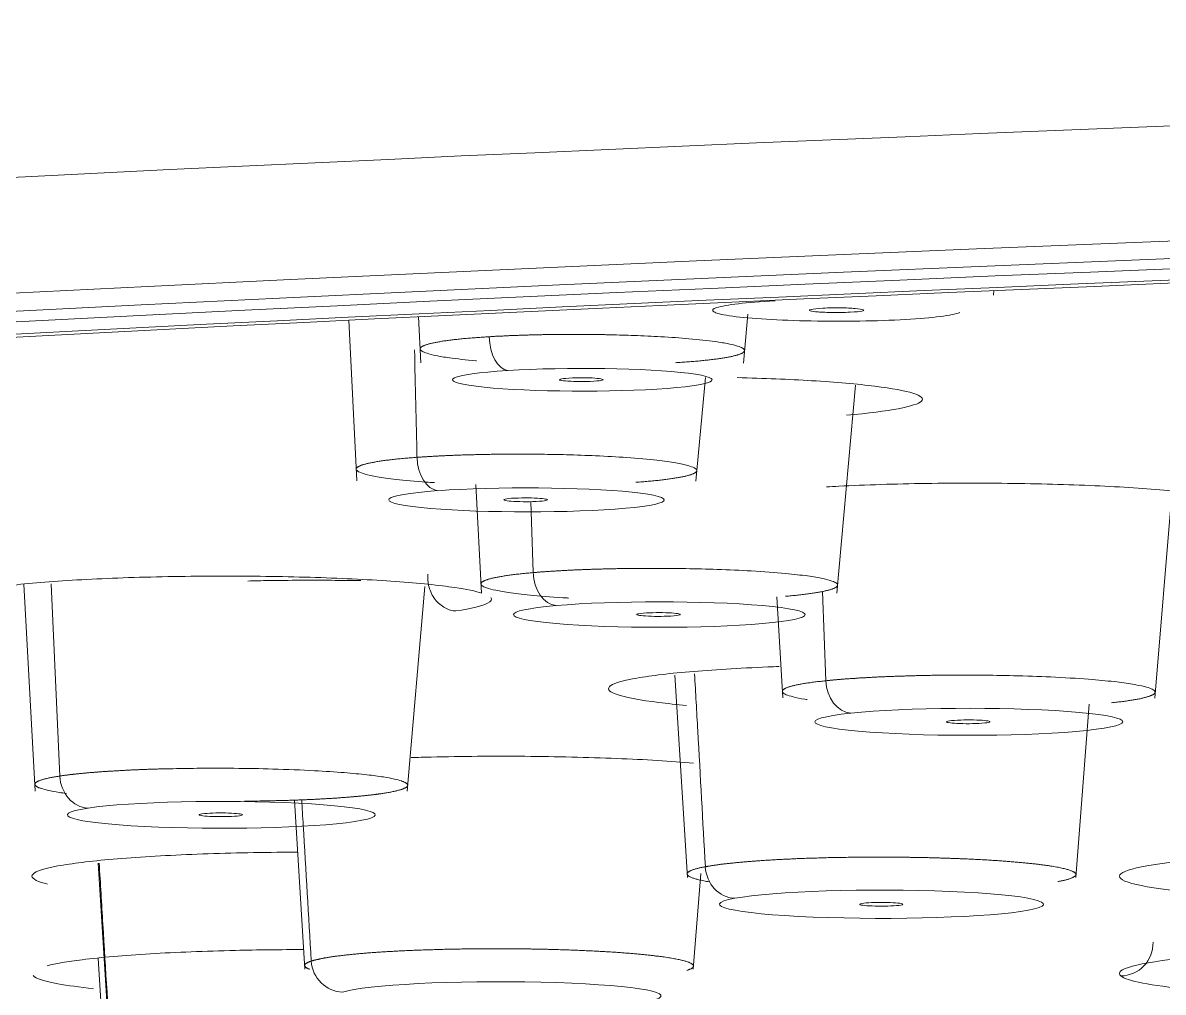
# Model space of a CAD drawing. Extents: x 19821 to 22981, y -91 to 2224.
# Drawn here: x 20628.71 to 20639.25, y 1304.83 to 1313.79 of the extents above; entities that cross this region are included whole.
import ezdxf

# ---------------------------------------------------------------- set-up
doc = ezdxf.new("R2010")
doc.units = 0
doc.header["$LTSCALE"] = 10
doc.header["$MEASUREMENT"] = 0
doc.layers.add('1', color=7, linetype='CONTINUOUS')

msp = doc.modelspace()

# ---------------------------------------------------------------- linework, layer by layer
at = {"layer": '1', "color": 7, "linetype": 'Continuous', "lineweight": 18}
for p, q in [((20637.679, 1311.272), (20637.683, 1311.313)), ((20632.37, 1311.071), (20632.389, 1310.645)), ((20635.369, 1310.644), (20635.412, 1311.094)), ((20631.727, 1311.04), (20631.799, 1309.555)), ((20634.93, 1309.554), (20635.019, 1310.511)), ((20636.233, 1308.517), (20636.405, 1310.439)), ((20632.898, 1309.523), (20632.95, 1308.517)), ((20639.168, 1307.549), (20639.326, 1309.44)), ((20628.724, 1308.602), (20628.83, 1306.69)), ((20632.265, 1306.69), (20632.426, 1308.578)), ((20635.679, 1308.484), (20635.733, 1307.55)), ((20634.735, 1307.759), (20634.852, 1305.89)), ((20638.439, 1305.89), (20638.564, 1307.491)), ((20631.223, 1306.607), (20631.32, 1305.044)), ((20629.411, 1306.023), (20629.526, 1304.158)), ((20634.906, 1305.044), (20634.976, 1305.928)), ((20629.41, 1305.147), (20629.526, 1303.257))]:
    msp.add_line(p, q, dxfattribs=at)
at = {"layer": '1', "color": 7, "linetype": 'Continuous', "lineweight": 13}
for p, q in [((20633.407, 1309.365), (20633.428, 1308.708)), ((20628.976, 1308.604), (20629.057, 1306.828)), ((20636.099, 1308.533), (20636.132, 1307.709))]:
    msp.add_line(p, q, dxfattribs=at)
for centre, major_axis, ratio, start_param, end_param in [((20690.341, 1302.937), (-124.486, 0), 0.087156, 4.712389, 6.292218), ((20641.361, 1305.903), (2.519, 0), 0.087156, 1.471182, 3.036873), ((20641.361, 1305.903), (2.519, 0), 0.087156, 3.036873, 3.85457), ((20638.855, 1305.281), (-0.191, -0.231), 0.990737, 0.696889, 2.297676), ((20641.361, 1305.005), (2.519, 0), 0.087156, 2.41757, 3.246312), ((20641.361, 1305.005), (2.519, 0), 0.087156, 3.246312, 3.870851)]:
    msp.add_ellipse(centre, major_axis=major_axis, ratio=ratio, start_param=start_param, end_param=end_param, dxfattribs=at)
at = {"layer": '1', "color": 7, "linetype": 'Continuous', "lineweight": 18}
for centre, major_axis, ratio, start_param, end_param in [((20690.341, 1301.967), (-123.486, 0), 0.087156, 4.712389, 6.221456), ((20690.341, 1301.967), (121.8, 0), 0.087156, 1.570796, 4.70718), ((20690.341, 1301.967), (-120.85, 0), 0.087156, 4.712389, 7.853982), ((20690.341, 1302.016), (119.248, 0), 0.087156, 1.570796, 3.197179), ((20690.341, 1301.967), (119.464, 0), 0.087156, 1.570796, 3.186508), ((20633.194, 1310.873), (0.018, -0.299), 0.571992, 4.632589, 6.176192), ((20633.883, 1310.489), (-1.2, 0), 0.087156, 5.324727, 8.463193), ((20633.88, 1310.489), (-1.2, 0), 0.087155, 2.183261, 5.321476), ((20632.548, 1309.763), (0.022, -0.299), 0.640706, 4.6339, 6.169056), ((20633.365, 1309.379), (-1.274, 0), 0.087156, 2.27036, 5.408984), ((20633.368, 1309.38), (-1.274, 0), 0.087156, 5.412041, 8.550489), ((20633.64, 1308.702), (0.026, -0.299), 0.704594, 4.633161, 6.159822), ((20634.593, 1308.32), (-1.348, 0), 0.087156, 2.35648, 5.497078), ((20634.593, 1308.32), (-1.348, 0), 0.087156, 5.497797, 8.638945), ((20636.361, 1307.708), (0.031, -0.298), 0.763202, 4.629645, 6.147771), ((20637.451, 1307.329), (-1.422, 0), 0.087156, 5.585044, 8.726465), ((20637.451, 1307.33), (-1.422, 0), 0.087155, 2.443576, 5.584756), ((20629.316, 1306.831), (0.045, -0.297), 0.862786, 4.591683, 6.109809), ((20630.548, 1306.47), (-1.422, 0), 0.087156, 5.759575, 8.900996), ((20630.548, 1306.47), (-1.422, 0), 0.087155, 2.61811, 5.759291), ((20635.289, 1305.998), (0.055, -0.295), 0.902871, 4.569437, 6.078976), ((20636.645, 1305.644), (-1.496, 0), 0.087155, 2.705288, 5.84675), ((20636.645, 1305.644), (-1.496, 0), 0.087158, 5.846821, 8.988401), ((20631.668, 1305.131), (0.093, -0.285), 0.962257, 4.447576, 5.957115), ((20633.113, 1304.798), (-1.496, 0), 0.087155, 2.879821, 6.021283)]:
    msp.add_ellipse(centre, major_axis=major_axis, ratio=ratio, start_param=start_param, end_param=end_param, dxfattribs=at)
for points in [[(20635.662, 1311.218), (20635.525, 1311.211), (20635.303, 1311.193), (20635.095, 1311.157), (20635.066, 1311.117), (20635.215, 1311.079), (20635.52, 1311.049), (20635.933, 1311.031), (20636.397, 1311.028), (20636.679, 1311.036), (20636.816, 1311.043)], [(20636.104, 1311.151), (20636.051, 1311.148), (20635.979, 1311.14), (20635.972, 1311.126), (20636.048, 1311.115), (20636.191, 1311.109), (20636.297, 1311.111), (20636.356, 1311.113)], [(20636.356, 1311.113), (20636.408, 1311.116), (20636.481, 1311.123), (20636.488, 1311.137), (20636.412, 1311.149), (20636.269, 1311.155), (20636.163, 1311.153), (20636.104, 1311.151)], [(20633.758, 1310.504), (20633.718, 1310.502), (20633.666, 1310.495), (20633.672, 1310.484), (20633.741, 1310.476), (20633.86, 1310.471), (20633.943, 1310.474), (20633.988, 1310.476)], [(20633.988, 1310.476), (20634.027, 1310.479), (20634.08, 1310.485), (20634.074, 1310.496), (20634.005, 1310.505), (20633.885, 1310.509), (20633.802, 1310.507), (20633.758, 1310.504)], [(20633.229, 1309.394), (20633.193, 1309.39), (20633.147, 1309.384), (20633.164, 1309.373), (20633.242, 1309.365), (20633.365, 1309.361), (20633.445, 1309.364), (20633.487, 1309.367)], [(20633.487, 1309.367), (20633.523, 1309.37), (20633.569, 1309.376), (20633.553, 1309.388), (20633.475, 1309.396), (20633.352, 1309.399), (20633.272, 1309.396), (20633.229, 1309.394)], [(20634.444, 1308.333), (20634.412, 1308.33), (20634.372, 1308.323), (20634.4, 1308.312), (20634.485, 1308.305), (20634.611, 1308.302), (20634.688, 1308.306), (20634.728, 1308.308)], [(20634.728, 1308.308), (20634.76, 1308.312), (20634.8, 1308.319), (20634.772, 1308.33), (20634.686, 1308.337), (20634.561, 1308.339), (20634.484, 1308.336), (20634.444, 1308.333)], [(20637.292, 1307.341), (20637.263, 1307.337), (20637.231, 1307.33), (20637.27, 1307.319), (20637.362, 1307.313), (20637.489, 1307.311), (20637.563, 1307.315), (20637.599, 1307.319)], [(20637.599, 1307.319), (20637.628, 1307.322), (20637.661, 1307.329), (20637.622, 1307.34), (20637.53, 1307.347), (20637.403, 1307.348), (20637.329, 1307.344), (20637.292, 1307.341)], [(20630.369, 1306.479), (20630.348, 1306.475), (20630.33, 1306.468), (20630.389, 1306.458), (20630.493, 1306.453), (20630.621, 1306.453), (20630.686, 1306.458), (20630.716, 1306.462)], [(20630.716, 1306.462), (20630.737, 1306.466), (20630.755, 1306.473), (20630.695, 1306.483), (20630.591, 1306.488), (20630.463, 1306.488), (20630.399, 1306.483), (20630.369, 1306.479)], [(20636.461, 1305.651), (20636.444, 1305.647), (20636.434, 1305.639), (20636.503, 1305.63), (20636.612, 1305.626), (20636.739, 1305.627), (20636.798, 1305.633), (20636.824, 1305.636)], [(20636.824, 1305.636), (20636.841, 1305.641), (20636.851, 1305.648), (20636.782, 1305.658), (20636.673, 1305.662), (20636.546, 1305.661), (20636.487, 1305.655), (20636.461, 1305.651)]]:
    msp.add_open_spline(points, degree=3, dxfattribs=at)
for points, knots in [([(20636.816, 1311.043), (20636.953, 1311.05), (20637.175, 1311.068), (20637.323, 1311.094), (20637.364, 1311.108), (20637.368, 1311.11)], [0, 0, 0, 0, 0.466011, 0.932022, 1, 1, 1, 1]), ([(20632.906, 1310.665), (20632.903, 1310.665), (20632.808, 1310.673), (20632.668, 1310.688), (20632.527, 1310.712), (20632.445, 1310.733), (20632.399, 1310.752), (20632.381, 1310.769), (20632.385, 1310.785), (20632.399, 1310.796), (20632.413, 1310.802), (20632.421, 1310.806), (20632.431, 1310.809), (20632.441, 1310.813), (20632.452, 1310.816), (20632.464, 1310.82), (20632.477, 1310.823), (20632.491, 1310.827), (20632.506, 1310.83), (20632.522, 1310.833), (20632.538, 1310.836), (20632.556, 1310.839), (20632.574, 1310.843), (20632.593, 1310.846), (20632.613, 1310.849), (20632.633, 1310.851), (20632.655, 1310.854), (20632.677, 1310.857), (20632.699, 1310.86), (20632.723, 1310.862), (20632.747, 1310.865), (20632.772, 1310.868), (20632.797, 1310.87), (20632.824, 1310.872), (20632.85, 1310.875), (20632.878, 1310.877), (20632.905, 1310.879), (20632.934, 1310.881), (20632.963, 1310.883), (20632.992, 1310.885), (20633.012, 1310.886), (20633.022, 1310.887)], [0, 0, 0, 0, 0.003995, 0.137222, 0.22793, 0.311093, 0.386718, 0.454808, 0.515367, 0.5684, 0.582775, 0.59712, 0.611435, 0.625719, 0.639973, 0.654196, 0.668389, 0.682552, 0.696684, 0.710786, 0.724858, 0.7389, 0.752912, 0.766893, 0.780845, 0.794766, 0.808657, 0.822519, 0.83635, 0.850152, 0.863923, 0.877665, 0.891377, 0.905059, 0.918711, 0.932333, 0.945926, 0.959489, 0.973022, 0.986526, 1, 1, 1, 1]), ([(20633.022, 1310.887), (20633.027, 1310.887), (20633.038, 1310.888), (20633.054, 1310.889), (20633.071, 1310.89), (20633.088, 1310.891), (20633.104, 1310.892), (20633.121, 1310.893), (20633.138, 1310.893), (20633.156, 1310.894), (20633.173, 1310.895), (20633.191, 1310.896), (20633.208, 1310.897), (20633.226, 1310.897), (20633.244, 1310.898), (20633.262, 1310.899), (20633.28, 1310.899), (20633.299, 1310.9), (20633.317, 1310.901), (20633.336, 1310.901), (20633.355, 1310.902), (20633.374, 1310.902), (20633.392, 1310.903), (20633.412, 1310.904), (20633.431, 1310.904), (20633.45, 1310.904), (20633.469, 1310.905), (20633.489, 1310.905), (20633.508, 1310.906), (20633.528, 1310.906), (20633.548, 1310.906), (20633.568, 1310.907), (20633.588, 1310.907), (20633.607, 1310.907), (20633.628, 1310.907), (20633.648, 1310.908), (20633.668, 1310.908), (20633.688, 1310.908), (20633.708, 1310.908), (20633.729, 1310.908), (20633.749, 1310.908), (20633.77, 1310.908), (20633.79, 1310.908), (20633.811, 1310.908), (20633.831, 1310.908), (20633.852, 1310.908), (20633.873, 1310.908), (20633.893, 1310.908), (20633.914, 1310.908), (20633.935, 1310.908), (20633.955, 1310.908), (20633.976, 1310.907), (20633.997, 1310.907), (20634.017, 1310.907), (20634.038, 1310.907), (20634.059, 1310.906), (20634.08, 1310.906), (20634.1, 1310.906), (20634.121, 1310.905), (20634.209, 1310.903), (20634.376, 1310.899), (20634.625, 1310.887), (20634.886, 1310.868), (20635.095, 1310.845), (20635.236, 1310.822), (20635.318, 1310.801), (20635.364, 1310.782), (20635.382, 1310.764), (20635.378, 1310.749), (20635.364, 1310.738), (20635.35, 1310.731), (20635.342, 1310.728), (20635.332, 1310.724), (20635.322, 1310.721), (20635.311, 1310.717), (20635.299, 1310.714), (20635.286, 1310.711), (20635.272, 1310.707), (20635.257, 1310.704), (20635.241, 1310.701), (20635.225, 1310.698), (20635.208, 1310.694), (20635.189, 1310.691), (20635.17, 1310.688), (20635.15, 1310.685), (20635.13, 1310.682), (20635.109, 1310.68), (20635.086, 1310.677), (20635.064, 1310.674), (20635.04, 1310.671), (20635.016, 1310.669), (20634.991, 1310.666), (20634.966, 1310.664), (20634.94, 1310.661), (20634.913, 1310.659), (20634.886, 1310.657), (20634.858, 1310.655), (20634.829, 1310.653), (20634.8, 1310.651), (20634.771, 1310.649), (20634.751, 1310.648), (20634.741, 1310.647)], [0, 0, 0, 0, 0.004177, 0.00836, 0.012546, 0.016738, 0.020934, 0.025136, 0.029341, 0.033552, 0.037767, 0.041987, 0.046212, 0.050442, 0.054676, 0.058915, 0.063159, 0.067408, 0.071661, 0.07592, 0.080183, 0.08445, 0.088723, 0.093, 0.097282, 0.101569, 0.105861, 0.110158, 0.114459, 0.118765, 0.123076, 0.127392, 0.131712, 0.136038, 0.140368, 0.144703, 0.149042, 0.153387, 0.157737, 0.162091, 0.16645, 0.170814, 0.175183, 0.179556, 0.183935, 0.188318, 0.192706, 0.197099, 0.201497, 0.2059, 0.210307, 0.214719, 0.219137, 0.223559, 0.227986, 0.232418, 0.236854, 0.241296, 0.245743, 0.250194, 0.297933, 0.355462, 0.422782, 0.499893, 0.552526, 0.600777, 0.644639, 0.684106, 0.71917, 0.749828, 0.758151, 0.766457, 0.774746, 0.783019, 0.791275, 0.799514, 0.807736, 0.815942, 0.82413, 0.832302, 0.840457, 0.848595, 0.856716, 0.86482, 0.872907, 0.880977, 0.889031, 0.897067, 0.905087, 0.91309, 0.921075, 0.929044, 0.936996, 0.944931, 0.952849, 0.96075, 0.968634, 0.976501, 0.984351, 0.992184, 1, 1, 1, 1]), ([(20635.312, 1310.509), (20635.559, 1310.503), (20636.037, 1310.483), (20636.625, 1310.432), (20636.981, 1310.366), (20637.066, 1310.293), (20636.841, 1310.219), (20636.527, 1310.18), (20636.322, 1310.162)], [0, 0, 0, 0, 0.157531, 0.326025, 0.494519, 0.663012, 0.831506, 1, 1, 1, 1]), ([(20632.355, 1309.773), (20632.36, 1309.773), (20632.371, 1309.774), (20632.387, 1309.775), (20632.403, 1309.776), (20632.42, 1309.777), (20632.436, 1309.778), (20632.453, 1309.779), (20632.47, 1309.78), (20632.487, 1309.781), (20632.505, 1309.782), (20632.522, 1309.783), (20632.54, 1309.784), (20632.558, 1309.785), (20632.576, 1309.786), (20632.594, 1309.787), (20632.612, 1309.788), (20632.631, 1309.789), (20632.649, 1309.79), (20632.668, 1309.79), (20632.687, 1309.791), (20632.706, 1309.792), (20632.725, 1309.793), (20632.745, 1309.793), (20632.764, 1309.794), (20632.784, 1309.795), (20632.803, 1309.795), (20632.823, 1309.796), (20632.843, 1309.796), (20632.863, 1309.797), (20632.884, 1309.797), (20632.904, 1309.798), (20632.924, 1309.798), (20632.945, 1309.799), (20632.965, 1309.799), (20632.986, 1309.8), (20633.007, 1309.8), (20633.028, 1309.8), (20633.049, 1309.801), (20633.07, 1309.801), (20633.091, 1309.801), (20633.112, 1309.802), (20633.134, 1309.802), (20633.155, 1309.802), (20633.177, 1309.802), (20633.198, 1309.802), (20633.22, 1309.802), (20633.241, 1309.802), (20633.263, 1309.802), (20633.285, 1309.802), (20633.306, 1309.802), (20633.328, 1309.802), (20633.35, 1309.802), (20633.372, 1309.802), (20633.394, 1309.802), (20633.416, 1309.802), (20633.437, 1309.802), (20633.459, 1309.802), (20633.481, 1309.801), (20633.574, 1309.8), (20633.753, 1309.797), (20634.023, 1309.787), (20634.313, 1309.771), (20634.565, 1309.748), (20634.748, 1309.722), (20634.86, 1309.698), (20634.921, 1309.676), (20634.942, 1309.656), (20634.938, 1309.642), (20634.929, 1309.634), (20634.924, 1309.63), (20634.918, 1309.627), (20634.91, 1309.623), (20634.902, 1309.619), (20634.893, 1309.616), (20634.883, 1309.612), (20634.871, 1309.609), (20634.859, 1309.605), (20634.846, 1309.602), (20634.832, 1309.598), (20634.817, 1309.595), (20634.801, 1309.592), (20634.784, 1309.588), (20634.766, 1309.585), (20634.747, 1309.582), (20634.728, 1309.579), (20634.708, 1309.576), (20634.687, 1309.573), (20634.665, 1309.57), (20634.642, 1309.567), (20634.619, 1309.564), (20634.594, 1309.561), (20634.57, 1309.559), (20634.544, 1309.556), (20634.518, 1309.553), (20634.491, 1309.551), (20634.463, 1309.549), (20634.435, 1309.546), (20634.407, 1309.544), (20634.387, 1309.543), (20634.377, 1309.542)], [0, 0, 0, 0, 0.004177, 0.008358, 0.012545, 0.016736, 0.020932, 0.025132, 0.029338, 0.033548, 0.037763, 0.041983, 0.046207, 0.050437, 0.054671, 0.05891, 0.063153, 0.067402, 0.071655, 0.075913, 0.080176, 0.084444, 0.088717, 0.092994, 0.097276, 0.101563, 0.105855, 0.110152, 0.114454, 0.11876, 0.123071, 0.127387, 0.131708, 0.136033, 0.140364, 0.144699, 0.149039, 0.153384, 0.157734, 0.162089, 0.166448, 0.170813, 0.175182, 0.179556, 0.183935, 0.188319, 0.192708, 0.197101, 0.201499, 0.205903, 0.210311, 0.214724, 0.219142, 0.223564, 0.227992, 0.232425, 0.236862, 0.241304, 0.245751, 0.250203, 0.297933, 0.355466, 0.4228, 0.499933, 0.562539, 0.618842, 0.668829, 0.71249, 0.749814, 0.758139, 0.766446, 0.774737, 0.783011, 0.791268, 0.799508, 0.807731, 0.815938, 0.824127, 0.8323, 0.840455, 0.848594, 0.856715, 0.86482, 0.872908, 0.880979, 0.889033, 0.897069, 0.905089, 0.913092, 0.921078, 0.929047, 0.936999, 0.944933, 0.952851, 0.960752, 0.968636, 0.976502, 0.984352, 0.992184, 1, 1, 1, 1]), ([(20632.516, 1309.539), (20632.49, 1309.54), (20632.36, 1309.549), (20632.167, 1309.567), (20631.984, 1309.592), (20631.872, 1309.616), (20631.812, 1309.639), (20631.79, 1309.659), (20631.794, 1309.672), (20631.803, 1309.68), (20631.808, 1309.684), (20631.815, 1309.688), (20631.822, 1309.691), (20631.83, 1309.695), (20631.839, 1309.699), (20631.85, 1309.702), (20631.861, 1309.706), (20631.873, 1309.709), (20631.886, 1309.713), (20631.901, 1309.716), (20631.916, 1309.72), (20631.932, 1309.723), (20631.949, 1309.726), (20631.966, 1309.729), (20631.985, 1309.733), (20632.004, 1309.736), (20632.025, 1309.739), (20632.046, 1309.742), (20632.068, 1309.745), (20632.09, 1309.748), (20632.114, 1309.75), (20632.138, 1309.753), (20632.163, 1309.756), (20632.188, 1309.759), (20632.214, 1309.761), (20632.241, 1309.764), (20632.269, 1309.766), (20632.297, 1309.768), (20632.326, 1309.771), (20632.345, 1309.772), (20632.355, 1309.773)], [0, 0, 0, 0, 0.031257, 0.160846, 0.265818, 0.360233, 0.444094, 0.517404, 0.580163, 0.594145, 0.608098, 0.622021, 0.635915, 0.649779, 0.663614, 0.67742, 0.691196, 0.704943, 0.718661, 0.732349, 0.746008, 0.759638, 0.773238, 0.78681, 0.800352, 0.813865, 0.827349, 0.840804, 0.85423, 0.867626, 0.880994, 0.894333, 0.907642, 0.920923, 0.934175, 0.947398, 0.960592, 0.973757, 0.986893, 1, 1, 1, 1]), ([(20636.138, 1309.5), (20636.175, 1309.502), (20636.455, 1309.517), (20637.047, 1309.536), (20637.93, 1309.535), (20638.728, 1309.51), (20639.399, 1309.461), (20639.834, 1309.396), (20639.996, 1309.322), (20639.841, 1309.244), (20639.559, 1309.202), (20639.367, 1309.182)], [0, 0, 0, 0, 0.018836, 0.141481, 0.264127, 0.386772, 0.509418, 0.632063, 0.754709, 0.877354, 1, 1, 1, 1]), ([(20633.428, 1308.708), (20633.433, 1308.708), (20633.443, 1308.709), (20633.458, 1308.71), (20633.473, 1308.711), (20633.489, 1308.713), (20633.505, 1308.714), (20633.521, 1308.715), (20633.537, 1308.716), (20633.554, 1308.717), (20633.571, 1308.719), (20633.588, 1308.72), (20633.605, 1308.721), (20633.622, 1308.722), (20633.64, 1308.723), (20633.657, 1308.724), (20633.675, 1308.725), (20633.694, 1308.726), (20633.712, 1308.727), (20633.73, 1308.728), (20633.749, 1308.729), (20633.768, 1308.73), (20633.787, 1308.731), (20633.806, 1308.732), (20633.826, 1308.733), (20633.845, 1308.734), (20633.865, 1308.734), (20633.885, 1308.735), (20633.905, 1308.736), (20633.926, 1308.737), (20633.946, 1308.738), (20633.967, 1308.738), (20633.987, 1308.739), (20634.008, 1308.74), (20634.029, 1308.74), (20634.05, 1308.741), (20634.072, 1308.741), (20634.093, 1308.742), (20634.115, 1308.743), (20634.137, 1308.743), (20634.158, 1308.743), (20634.18, 1308.744), (20634.203, 1308.744), (20634.225, 1308.745), (20634.247, 1308.745), (20634.27, 1308.745), (20634.292, 1308.746), (20634.315, 1308.746), (20634.337, 1308.746), (20634.36, 1308.747), (20634.383, 1308.747), (20634.406, 1308.747), (20634.429, 1308.747), (20634.452, 1308.747), (20634.476, 1308.747), (20634.499, 1308.747), (20634.522, 1308.747), (20634.546, 1308.747), (20634.569, 1308.747), (20634.667, 1308.747), (20634.856, 1308.745), (20635.146, 1308.738), (20635.464, 1308.723), (20635.749, 1308.702), (20635.965, 1308.678), (20636.105, 1308.654), (20636.19, 1308.631), (20636.232, 1308.611), (20636.241, 1308.597), (20636.239, 1308.589), (20636.238, 1308.585), (20636.235, 1308.581), (20636.231, 1308.577), (20636.226, 1308.573), (20636.219, 1308.569), (20636.212, 1308.565), (20636.203, 1308.562), (20636.194, 1308.558), (20636.183, 1308.554), (20636.172, 1308.55), (20636.159, 1308.547), (20636.146, 1308.543), (20636.131, 1308.54), (20636.116, 1308.536), (20636.099, 1308.533), (20636.082, 1308.529), (20636.064, 1308.526), (20636.045, 1308.523), (20636.025, 1308.52), (20636.004, 1308.517), (20635.983, 1308.514), (20635.961, 1308.511), (20635.938, 1308.508), (20635.914, 1308.505), (20635.889, 1308.502), (20635.864, 1308.499), (20635.839, 1308.496), (20635.812, 1308.494), (20635.785, 1308.491), (20635.767, 1308.49), (20635.757, 1308.489)], [0, 0, 0, 0, 0.004085, 0.008179, 0.01228, 0.01639, 0.020507, 0.024632, 0.028765, 0.032907, 0.037056, 0.041213, 0.045379, 0.049552, 0.053733, 0.057922, 0.06212, 0.066325, 0.070538, 0.074759, 0.078989, 0.083226, 0.087471, 0.091725, 0.095986, 0.100255, 0.104533, 0.108818, 0.113111, 0.117413, 0.121722, 0.12604, 0.130365, 0.134698, 0.13904, 0.143389, 0.147747, 0.152113, 0.156486, 0.160868, 0.165258, 0.169655, 0.174061, 0.178475, 0.182897, 0.187327, 0.191765, 0.196211, 0.200665, 0.205127, 0.209597, 0.214075, 0.218561, 0.223056, 0.227558, 0.232069, 0.236587, 0.241114, 0.245648, 0.250191, 0.297762, 0.355246, 0.422636, 0.499927, 0.562657, 0.619022, 0.66901, 0.71261, 0.749816, 0.758314, 0.766783, 0.775225, 0.783637, 0.792021, 0.800377, 0.808705, 0.817003, 0.825274, 0.833516, 0.841729, 0.849914, 0.85807, 0.866198, 0.874297, 0.882368, 0.89041, 0.898424, 0.906409, 0.914365, 0.922293, 0.930193, 0.938063, 0.945905, 0.953719, 0.961504, 0.96926, 0.976988, 0.984687, 0.992358, 1, 1, 1, 1]), ([(20628.444, 1308.568), (20628.595, 1308.591), (20628.964, 1308.629), (20629.724, 1308.667), (20630.594, 1308.68), (20631.431, 1308.667), (20632.189, 1308.629), (20632.7, 1308.577), (20632.898, 1308.536), (20632.955, 1308.518)], [0, 0, 0, 0, 0.148151, 0.296302, 0.444454, 0.592605, 0.740756, 0.888907, 1, 1, 1, 1]), ([(20631.837, 1308.634), (20631.747, 1308.635), (20631.464, 1308.638), (20631.111, 1308.637), (20630.857, 1308.632), (20630.794, 1308.63)], [0, 0, 0, 0, 0.260153, 0.815528, 1, 1, 1, 1]), ([(20633.755, 1308.473), (20633.751, 1308.473), (20633.632, 1308.48), (20633.436, 1308.494), (20633.22, 1308.519), (20633.08, 1308.543), (20632.995, 1308.565), (20632.954, 1308.585), (20632.944, 1308.599), (20632.946, 1308.608), (20632.947, 1308.612), (20632.95, 1308.616), (20632.954, 1308.619), (20632.96, 1308.623), (20632.966, 1308.627), (20632.973, 1308.631), (20632.982, 1308.635), (20632.991, 1308.639), (20633.002, 1308.642), (20633.013, 1308.646), (20633.026, 1308.65), (20633.039, 1308.653), (20633.054, 1308.657), (20633.069, 1308.66), (20633.086, 1308.664), (20633.103, 1308.667), (20633.121, 1308.67), (20633.14, 1308.673), (20633.16, 1308.677), (20633.181, 1308.68), (20633.202, 1308.683), (20633.224, 1308.686), (20633.247, 1308.689), (20633.271, 1308.692), (20633.296, 1308.694), (20633.321, 1308.697), (20633.346, 1308.7), (20633.373, 1308.703), (20633.4, 1308.705), (20633.418, 1308.707), (20633.428, 1308.708)], [0, 0, 0, 0, 0.004493, 0.137878, 0.245953, 0.343071, 0.429232, 0.504436, 0.568682, 0.583331, 0.597932, 0.612483, 0.626984, 0.641437, 0.65584, 0.670195, 0.6845, 0.698756, 0.712963, 0.727121, 0.741229, 0.755289, 0.7693, 0.783262, 0.797175, 0.811038, 0.824853, 0.838619, 0.852336, 0.866004, 0.879624, 0.893194, 0.906716, 0.920188, 0.933612, 0.946987, 0.960314, 0.973591, 0.98682, 1, 1, 1, 1]), ([(20633.036, 1308.478), (20633.051, 1308.46), (20633.027, 1308.416), (20632.863, 1308.376), (20632.714, 1308.354)], [0, 0, 0, 0, 0.413709, 1, 1, 1, 1]), ([(20634.361, 1307.729), (20634.492, 1307.753), (20634.832, 1307.795), (20635.357, 1307.827), (20635.665, 1307.839), (20635.7, 1307.84)], [0, 0, 0, 0, 0.470187, 0.940374, 1, 1, 1, 1]), ([(20634.843, 1307.481), (20634.751, 1307.489), (20634.477, 1307.518), (20634.16, 1307.576), (20634.083, 1307.655), (20634.231, 1307.705), (20634.361, 1307.729)], [0, 0, 0, 0, 0.131096, 0.420731, 0.710365, 1, 1, 1, 1]), ([(20635.959, 1307.534), (20635.952, 1307.535), (20635.901, 1307.544), (20635.826, 1307.559), (20635.763, 1307.579), (20635.739, 1307.593), (20635.732, 1307.602), (20635.73, 1307.606), (20635.729, 1307.61), (20635.729, 1307.614), (20635.731, 1307.618), (20635.733, 1307.622), (20635.737, 1307.626), (20635.742, 1307.63), (20635.748, 1307.634), (20635.755, 1307.638), (20635.764, 1307.642), (20635.773, 1307.646), (20635.784, 1307.65), (20635.795, 1307.653), (20635.808, 1307.657), (20635.821, 1307.661), (20635.836, 1307.664), (20635.851, 1307.668), (20635.868, 1307.671), (20635.885, 1307.675), (20635.904, 1307.678), (20635.923, 1307.682), (20635.943, 1307.685), (20635.964, 1307.688), (20635.986, 1307.691), (20636.008, 1307.694), (20636.031, 1307.698), (20636.055, 1307.701), (20636.08, 1307.703), (20636.106, 1307.706), (20636.123, 1307.708), (20636.132, 1307.709)], [0, 0, 0, 0, 0.020479, 0.149018, 0.261062, 0.356608, 0.378499, 0.400313, 0.422052, 0.443715, 0.465302, 0.486813, 0.508248, 0.529608, 0.550892, 0.5721, 0.593232, 0.614289, 0.63527, 0.656175, 0.677004, 0.697758, 0.718436, 0.739039, 0.759566, 0.780018, 0.800394, 0.820694, 0.840919, 0.861068, 0.881142, 0.90114, 0.921063, 0.94091, 0.960682, 0.980379, 1, 1, 1, 1]), ([(20636.132, 1307.709), (20636.136, 1307.709), (20636.144, 1307.71), (20636.157, 1307.712), (20636.17, 1307.713), (20636.183, 1307.714), (20636.196, 1307.715), (20636.21, 1307.717), (20636.223, 1307.718), (20636.237, 1307.719), (20636.251, 1307.72), (20636.265, 1307.721), (20636.28, 1307.723), (20636.294, 1307.724), (20636.309, 1307.725), (20636.324, 1307.726), (20636.339, 1307.727), (20636.354, 1307.728), (20636.37, 1307.729), (20636.385, 1307.73), (20636.401, 1307.731), (20636.417, 1307.732), (20636.433, 1307.734), (20636.449, 1307.735), (20636.466, 1307.736), (20636.482, 1307.737), (20636.499, 1307.737), (20636.516, 1307.738), (20636.533, 1307.739), (20636.55, 1307.74), (20636.568, 1307.741), (20636.585, 1307.742), (20636.603, 1307.743), (20636.621, 1307.744), (20636.639, 1307.745), (20636.657, 1307.745), (20636.675, 1307.746), (20636.694, 1307.747), (20636.712, 1307.748), (20636.731, 1307.748), (20636.75, 1307.749), (20636.769, 1307.75), (20636.788, 1307.751), (20636.807, 1307.751), (20636.827, 1307.752), (20636.846, 1307.752), (20636.866, 1307.753), (20636.885, 1307.754), (20636.905, 1307.754), (20636.925, 1307.755), (20636.945, 1307.755), (20636.965, 1307.756), (20636.986, 1307.756), (20637.006, 1307.757), (20637.026, 1307.757), (20637.047, 1307.757), (20637.068, 1307.758), (20637.089, 1307.758), (20637.109, 1307.759), (20637.13, 1307.759), (20637.151, 1307.759), (20637.172, 1307.759), (20637.194, 1307.76), (20637.215, 1307.76), (20637.236, 1307.76), (20637.258, 1307.76), (20637.279, 1307.76), (20637.378, 1307.761), (20637.575, 1307.761), (20637.884, 1307.756), (20638.229, 1307.744), (20638.546, 1307.725), (20638.794, 1307.702), (20638.964, 1307.678), (20639.075, 1307.656), (20639.138, 1307.636), (20639.162, 1307.621), (20639.169, 1307.613), (20639.171, 1307.609), (20639.172, 1307.605), (20639.172, 1307.601), (20639.171, 1307.597), (20639.168, 1307.593), (20639.164, 1307.589), (20639.159, 1307.585), (20639.153, 1307.581), (20639.146, 1307.577), (20639.138, 1307.573), (20639.128, 1307.569), (20639.118, 1307.565), (20639.106, 1307.562), (20639.094, 1307.558), (20639.08, 1307.554), (20639.066, 1307.551), (20639.05, 1307.547), (20639.034, 1307.543), (20639.016, 1307.54), (20638.998, 1307.537), (20638.979, 1307.533), (20638.959, 1307.53), (20638.938, 1307.527), (20638.916, 1307.523), (20638.894, 1307.52), (20638.87, 1307.517), (20638.846, 1307.514), (20638.821, 1307.511), (20638.796, 1307.509), (20638.778, 1307.507), (20638.769, 1307.506)], [0, 0, 0, 0, 0.003581, 0.007169, 0.010763, 0.014363, 0.01797, 0.021584, 0.025204, 0.02883, 0.032463, 0.036102, 0.039747, 0.043399, 0.047058, 0.050723, 0.054394, 0.058072, 0.061756, 0.065446, 0.069144, 0.072847, 0.076557, 0.080273, 0.083996, 0.087726, 0.091461, 0.095203, 0.098952, 0.102707, 0.106469, 0.110237, 0.114011, 0.117792, 0.121579, 0.125373, 0.129173, 0.13298, 0.136793, 0.140613, 0.144439, 0.148271, 0.15211, 0.155955, 0.159807, 0.163666, 0.16753, 0.171402, 0.175279, 0.179163, 0.183054, 0.186951, 0.190855, 0.194765, 0.198681, 0.202604, 0.206533, 0.210469, 0.214411, 0.21836, 0.222316, 0.226277, 0.230245, 0.23422, 0.238201, 0.242189, 0.246183, 0.250183, 0.29761, 0.355048, 0.422489, 0.499923, 0.562507, 0.618797, 0.668784, 0.712461, 0.74982, 0.7583, 0.766752, 0.775177, 0.783575, 0.791945, 0.800289, 0.808605, 0.816893, 0.825155, 0.833389, 0.841596, 0.849776, 0.857928, 0.866053, 0.874151, 0.882222, 0.890265, 0.898281, 0.906269, 0.91423, 0.922164, 0.930071, 0.93795, 0.945802, 0.953627, 0.961424, 0.969194, 0.976936, 0.984652, 0.99234, 1, 1, 1, 1]), ([(20632.301, 1306.999), (20632.362, 1307.001), (20632.705, 1307.01), (20633.351, 1307.015), (20634.218, 1306.995), (20634.702, 1306.966), (20634.909, 1306.948)], [0, 0, 0, 0, 0.067987, 0.380234, 0.692481, 1, 1, 1, 1]), ([(20629.057, 1306.828), (20629.06, 1306.829), (20629.066, 1306.83), (20629.076, 1306.831), (20629.087, 1306.833), (20629.097, 1306.834), (20629.108, 1306.836), (20629.118, 1306.837), (20629.129, 1306.838), (20629.141, 1306.84), (20629.152, 1306.841), (20629.164, 1306.843), (20629.175, 1306.844), (20629.187, 1306.845), (20629.2, 1306.847), (20629.212, 1306.848), (20629.225, 1306.849), (20629.237, 1306.851), (20629.25, 1306.852), (20629.264, 1306.853), (20629.277, 1306.855), (20629.291, 1306.856), (20629.304, 1306.857), (20629.318, 1306.858), (20629.333, 1306.86), (20629.347, 1306.861), (20629.362, 1306.862), (20629.376, 1306.863), (20629.391, 1306.864), (20629.406, 1306.865), (20629.422, 1306.867), (20629.437, 1306.868), (20629.453, 1306.869), (20629.469, 1306.87), (20629.485, 1306.871), (20629.501, 1306.872), (20629.517, 1306.873), (20629.534, 1306.874), (20629.55, 1306.875), (20629.567, 1306.876), (20629.584, 1306.877), (20629.602, 1306.878), (20629.619, 1306.879), (20629.637, 1306.88), (20629.654, 1306.881), (20629.672, 1306.882), (20629.69, 1306.883), (20629.709, 1306.884), (20629.727, 1306.885), (20629.745, 1306.885), (20629.764, 1306.886), (20629.783, 1306.887), (20629.802, 1306.888), (20629.821, 1306.888), (20629.84, 1306.889), (20629.86, 1306.89), (20629.879, 1306.891), (20629.899, 1306.891), (20629.919, 1306.892), (20629.938, 1306.893), (20629.958, 1306.893), (20629.979, 1306.894), (20629.999, 1306.894), (20630.019, 1306.895), (20630.04, 1306.895), (20630.06, 1306.896), (20630.081, 1306.896), (20630.177, 1306.898), (20630.371, 1306.901), (20630.683, 1306.901), (20631.045, 1306.894), (20631.392, 1306.88), (20631.681, 1306.861), (20631.892, 1306.841), (20632.044, 1306.821), (20632.147, 1306.802), (20632.198, 1306.788), (20632.222, 1306.779), (20632.232, 1306.775), (20632.241, 1306.771), (20632.248, 1306.767), (20632.255, 1306.763), (20632.26, 1306.759), (20632.264, 1306.755), (20632.267, 1306.751), (20632.269, 1306.748), (20632.269, 1306.744), (20632.269, 1306.74), (20632.267, 1306.736), (20632.264, 1306.732), (20632.26, 1306.728), (20632.255, 1306.724), (20632.249, 1306.72), (20632.242, 1306.717), (20632.234, 1306.713), (20632.224, 1306.709), (20632.214, 1306.705), (20632.203, 1306.702), (20632.19, 1306.698), (20632.177, 1306.695), (20632.163, 1306.691), (20632.148, 1306.688), (20632.132, 1306.684), (20632.115, 1306.681), (20632.097, 1306.678), (20632.078, 1306.674), (20632.059, 1306.671), (20632.045, 1306.669), (20632.039, 1306.668)], [0, 0, 0, 0, 0.003581, 0.007169, 0.010763, 0.014363, 0.01797, 0.021584, 0.025204, 0.02883, 0.032463, 0.036102, 0.039747, 0.043399, 0.047058, 0.050723, 0.054394, 0.058072, 0.061756, 0.065446, 0.069144, 0.072847, 0.076557, 0.080273, 0.083996, 0.087726, 0.091461, 0.095203, 0.098952, 0.102707, 0.106469, 0.110237, 0.114011, 0.117792, 0.121579, 0.125373, 0.129173, 0.13298, 0.136793, 0.140613, 0.144439, 0.148271, 0.15211, 0.155955, 0.159807, 0.163666, 0.16753, 0.171402, 0.175279, 0.179163, 0.183054, 0.186951, 0.190855, 0.194765, 0.198681, 0.202604, 0.206533, 0.210469, 0.214411, 0.21836, 0.222316, 0.226277, 0.230245, 0.23422, 0.238201, 0.242189, 0.246183, 0.250183, 0.29761, 0.355048, 0.422489, 0.499923, 0.562507, 0.618797, 0.668784, 0.712461, 0.74982, 0.7583, 0.766752, 0.775177, 0.783575, 0.791945, 0.800289, 0.808605, 0.816893, 0.825155, 0.833389, 0.841596, 0.849776, 0.857928, 0.866053, 0.874151, 0.882222, 0.890265, 0.898281, 0.906269, 0.91423, 0.922164, 0.930071, 0.93795, 0.945802, 0.953627, 0.961424, 0.969194, 0.976936, 0.984652, 0.99234, 1, 1, 1, 1]), ([(20629.119, 1306.667), (20629.094, 1306.67), (20629.03, 1306.68), (20628.948, 1306.695), (20628.897, 1306.709), (20628.873, 1306.717), (20628.863, 1306.721), (20628.854, 1306.725), (20628.847, 1306.729), (20628.84, 1306.733), (20628.835, 1306.737), (20628.831, 1306.741), (20628.828, 1306.745), (20628.826, 1306.749), (20628.826, 1306.753), (20628.827, 1306.757), (20628.828, 1306.761), (20628.831, 1306.765), (20628.835, 1306.769), (20628.84, 1306.772), (20628.846, 1306.776), (20628.854, 1306.78), (20628.862, 1306.784), (20628.871, 1306.787), (20628.882, 1306.791), (20628.893, 1306.795), (20628.905, 1306.798), (20628.918, 1306.802), (20628.933, 1306.805), (20628.948, 1306.809), (20628.964, 1306.812), (20628.981, 1306.816), (20628.998, 1306.819), (20629.017, 1306.822), (20629.036, 1306.825), (20629.05, 1306.827), (20629.057, 1306.828)], [0, 0, 0, 0, 0.068136, 0.19083, 0.295457, 0.319428, 0.343316, 0.367121, 0.390843, 0.414481, 0.438037, 0.46151, 0.484899, 0.508206, 0.53143, 0.554571, 0.577629, 0.600604, 0.623496, 0.646305, 0.669032, 0.691675, 0.714236, 0.736714, 0.759109, 0.781422, 0.803652, 0.825799, 0.847863, 0.869845, 0.891744, 0.91356, 0.935294, 0.956945, 0.978514, 1, 1, 1, 1]), ([(20632.039, 1306.668), (20632.035, 1306.667), (20632.029, 1306.666), (20632.019, 1306.665), (20632.009, 1306.664), (20631.998, 1306.662), (20631.988, 1306.661), (20631.977, 1306.659), (20631.966, 1306.658), (20631.954, 1306.656), (20631.943, 1306.655), (20631.931, 1306.654), (20631.919, 1306.652), (20631.907, 1306.651), (20631.895, 1306.65), (20631.883, 1306.648), (20631.87, 1306.647), (20631.857, 1306.646), (20631.844, 1306.644), (20631.831, 1306.643), (20631.818, 1306.642), (20631.804, 1306.641), (20631.79, 1306.639), (20631.776, 1306.638), (20631.762, 1306.637), (20631.748, 1306.636), (20631.733, 1306.634), (20631.718, 1306.633), (20631.703, 1306.632), (20631.688, 1306.631), (20631.673, 1306.63), (20631.657, 1306.629), (20631.642, 1306.627), (20631.626, 1306.626), (20631.61, 1306.625), (20631.594, 1306.624), (20631.577, 1306.623), (20631.561, 1306.622), (20631.544, 1306.621), (20631.527, 1306.62), (20631.51, 1306.619), (20631.493, 1306.618), (20631.475, 1306.617), (20631.458, 1306.616), (20631.44, 1306.615), (20631.422, 1306.614), (20631.404, 1306.613), (20631.386, 1306.613), (20631.368, 1306.612), (20631.349, 1306.611), (20631.33, 1306.61), (20631.312, 1306.609), (20631.293, 1306.609), (20631.274, 1306.608), (20631.254, 1306.607), (20631.235, 1306.606), (20631.216, 1306.606), (20631.196, 1306.605), (20631.176, 1306.604), (20631.156, 1306.604), (20631.136, 1306.603), (20631.116, 1306.603), (20631.096, 1306.602), (20631.076, 1306.602), (20631.055, 1306.601), (20631.035, 1306.6), (20631.014, 1306.6), (20630.924, 1306.598), (20630.839, 1306.597), (20630.761, 1306.596)], [0, 0, 0, 0, 0.01222, 0.02446, 0.036722, 0.049004, 0.061306, 0.073629, 0.085973, 0.098338, 0.110723, 0.123129, 0.135556, 0.148004, 0.160472, 0.17296, 0.18547, 0.198, 0.210551, 0.223122, 0.235714, 0.248327, 0.26096, 0.273614, 0.286289, 0.298985, 0.311701, 0.324437, 0.337195, 0.349973, 0.362771, 0.375591, 0.388431, 0.401291, 0.414173, 0.427075, 0.439997, 0.452941, 0.465904, 0.478889, 0.491894, 0.50492, 0.517966, 0.531033, 0.544121, 0.557229, 0.570358, 0.583508, 0.596678, 0.609869, 0.62308, 0.636312, 0.649565, 0.662838, 0.676132, 0.689446, 0.702781, 0.716137, 0.729513, 0.74291, 0.756328, 0.769766, 0.783225, 0.796704, 0.810204, 0.823724, 0.837265, 0.850827, 1, 1, 1, 1]), ([(20628.809, 1305.923), (20628.836, 1305.95), (20628.992, 1305.999), (20629.51, 1306.064), (20630.26, 1306.109), (20630.868, 1306.123), (20631.205, 1306.125), (20631.25, 1306.125)], [0, 0, 0, 0, 0.240761, 0.481522, 0.722282, 0.963043, 1, 1, 1, 1]), ([(20629.42, 1306.025), (20629.431, 1305.836), (20629.468, 1305.23), (20629.505, 1304.624), (20629.531, 1304.206)], [0, 0, 0, 0, 0.310716, 1, 1, 1, 1]), ([(20635.018, 1305.99), (20635.021, 1305.991), (20635.027, 1305.992), (20635.037, 1305.994), (20635.046, 1305.996), (20635.056, 1305.997), (20635.067, 1305.999), (20635.078, 1306.001), (20635.089, 1306.002), (20635.1, 1306.004), (20635.112, 1306.006), (20635.124, 1306.007), (20635.136, 1306.009), (20635.149, 1306.011), (20635.162, 1306.013), (20635.176, 1306.014), (20635.189, 1306.016), (20635.204, 1306.018), (20635.218, 1306.019), (20635.233, 1306.021), (20635.248, 1306.023), (20635.264, 1306.024), (20635.28, 1306.026), (20635.296, 1306.028), (20635.313, 1306.029), (20635.33, 1306.031), (20635.347, 1306.033), (20635.365, 1306.034), (20635.383, 1306.036), (20635.402, 1306.037), (20635.421, 1306.039), (20635.44, 1306.04), (20635.46, 1306.042), (20635.48, 1306.043), (20635.501, 1306.045), (20635.522, 1306.046), (20635.543, 1306.048), (20635.565, 1306.049), (20635.587, 1306.051), (20635.609, 1306.052), (20635.632, 1306.053), (20635.655, 1306.055), (20635.679, 1306.056), (20635.703, 1306.057), (20635.727, 1306.059), (20635.752, 1306.06), (20635.777, 1306.061), (20635.802, 1306.062), (20635.828, 1306.063), (20635.854, 1306.065), (20635.881, 1306.066), (20635.908, 1306.067), (20635.935, 1306.068), (20635.963, 1306.069), (20635.991, 1306.07), (20636.019, 1306.071), (20636.048, 1306.071), (20636.077, 1306.072), (20636.106, 1306.073), (20636.136, 1306.074), (20636.166, 1306.075), (20636.196, 1306.075), (20636.226, 1306.076), (20636.257, 1306.076), (20636.288, 1306.077), (20636.32, 1306.077), (20636.352, 1306.078), (20636.383, 1306.078), (20636.416, 1306.079), (20636.448, 1306.079), (20636.481, 1306.079), (20636.514, 1306.079), (20636.547, 1306.079), (20636.58, 1306.08), (20636.613, 1306.08), (20636.647, 1306.08), (20636.681, 1306.079), (20636.715, 1306.079), (20636.749, 1306.079), (20636.783, 1306.079), (20636.818, 1306.078), (20636.852, 1306.078), (20636.887, 1306.078), (20636.921, 1306.077), (20636.956, 1306.077), (20636.991, 1306.076), (20637.025, 1306.075), (20637.06, 1306.075), (20637.095, 1306.074), (20637.13, 1306.073), (20637.165, 1306.072), (20637.199, 1306.071), (20637.234, 1306.07), (20637.268, 1306.069), (20637.303, 1306.067), (20637.337, 1306.066), (20637.371, 1306.065), (20637.415, 1306.063), (20637.468, 1306.061), (20637.529, 1306.058), (20637.589, 1306.055), (20637.646, 1306.051), (20637.702, 1306.048), (20637.755, 1306.044), (20637.807, 1306.04), (20637.856, 1306.036), (20637.904, 1306.032), (20637.949, 1306.028), (20637.992, 1306.024), (20638.034, 1306.02), (20638.073, 1306.015), (20638.11, 1306.011), (20638.145, 1306.006), (20638.177, 1306.002), (20638.208, 1305.997), (20638.237, 1305.992), (20638.263, 1305.988), (20638.288, 1305.983), (20638.311, 1305.978), (20638.331, 1305.973), (20638.35, 1305.969), (20638.367, 1305.964), (20638.382, 1305.959), (20638.395, 1305.954), (20638.407, 1305.95), (20638.417, 1305.945), (20638.425, 1305.94), (20638.431, 1305.936), (20638.436, 1305.931), (20638.439, 1305.927), (20638.441, 1305.922), (20638.441, 1305.918), (20638.44, 1305.913), (20638.437, 1305.909), (20638.434, 1305.905), (20638.429, 1305.901), (20638.422, 1305.897), (20638.415, 1305.893), (20638.407, 1305.889), (20638.397, 1305.885), (20638.387, 1305.881), (20638.375, 1305.877), (20638.363, 1305.873), (20638.35, 1305.87), (20638.336, 1305.866), (20638.321, 1305.863), (20638.306, 1305.859), (20638.29, 1305.856), (20638.278, 1305.854), (20638.273, 1305.853)], [0, 0, 0, 0, 0.003803, 0.007635, 0.011497, 0.015388, 0.01931, 0.02326, 0.027241, 0.031251, 0.035291, 0.03936, 0.043459, 0.047587, 0.051745, 0.055933, 0.06015, 0.064397, 0.068674, 0.07298, 0.077316, 0.081682, 0.086077, 0.090502, 0.094956, 0.09944, 0.103954, 0.108497, 0.11307, 0.117672, 0.122305, 0.126966, 0.131658, 0.136379, 0.14113, 0.14591, 0.15072, 0.15556, 0.160429, 0.165328, 0.170256, 0.175214, 0.180202, 0.18522, 0.190267, 0.195344, 0.20045, 0.205586, 0.210752, 0.215947, 0.221172, 0.226427, 0.231711, 0.237025, 0.242369, 0.247742, 0.253145, 0.258577, 0.26404, 0.269532, 0.275053, 0.280604, 0.286185, 0.291796, 0.297436, 0.303106, 0.308805, 0.314534, 0.320293, 0.326082, 0.3319, 0.337748, 0.343625, 0.349532, 0.355469, 0.361436, 0.367432, 0.373458, 0.379514, 0.385599, 0.391714, 0.397858, 0.404033, 0.410237, 0.41647, 0.422734, 0.429027, 0.43535, 0.441702, 0.448084, 0.454496, 0.460937, 0.467409, 0.473909, 0.48044, 0.487, 0.49359, 0.50021, 0.512636, 0.524956, 0.537172, 0.549283, 0.561289, 0.57319, 0.584986, 0.596677, 0.608263, 0.619744, 0.631121, 0.642392, 0.653558, 0.664619, 0.675575, 0.686426, 0.697172, 0.707813, 0.718349, 0.72878, 0.739106, 0.749327, 0.759442, 0.769453, 0.779359, 0.789159, 0.798854, 0.808445, 0.81793, 0.82731, 0.836585, 0.845755, 0.854819, 0.863779, 0.872633, 0.881382, 0.890026, 0.898565, 0.906999, 0.915328, 0.923551, 0.931669, 0.939682, 0.94759, 0.955393, 0.96309, 0.970683, 0.97817, 0.985552, 0.992828, 1, 1, 1, 1]), ([(20628.942, 1305.831), (20628.921, 1305.836), (20628.815, 1305.866), (20628.782, 1305.896), (20628.809, 1305.923)], [0, 0, 0, 0, 0.171779, 1, 1, 1, 1]), ([(20635.058, 1305.85), (20635.057, 1305.851), (20635.046, 1305.852), (20635.027, 1305.856), (20635.003, 1305.86), (20634.98, 1305.865), (20634.959, 1305.87), (20634.941, 1305.875), (20634.924, 1305.879), (20634.909, 1305.884), (20634.895, 1305.889), (20634.884, 1305.894), (20634.874, 1305.898), (20634.866, 1305.903), (20634.86, 1305.908), (20634.855, 1305.912), (20634.852, 1305.917), (20634.85, 1305.921), (20634.849, 1305.926), (20634.851, 1305.93), (20634.853, 1305.934), (20634.857, 1305.938), (20634.862, 1305.943), (20634.868, 1305.947), (20634.875, 1305.951), (20634.884, 1305.955), (20634.893, 1305.959), (20634.904, 1305.963), (20634.915, 1305.966), (20634.928, 1305.97), (20634.941, 1305.974), (20634.955, 1305.977), (20634.969, 1305.981), (20634.985, 1305.984), (20635.001, 1305.987), (20635.012, 1305.989), (20635.018, 1305.99)], [0, 0, 0, 0, 0.004927, 0.040796, 0.076307, 0.111461, 0.146257, 0.180696, 0.214778, 0.248502, 0.28187, 0.31488, 0.347533, 0.379828, 0.411767, 0.443348, 0.474573, 0.50544, 0.53595, 0.566103, 0.595899, 0.625338, 0.654419, 0.683144, 0.711512, 0.739523, 0.767177, 0.794474, 0.821414, 0.847997, 0.874223, 0.900092, 0.925604, 0.95076, 0.975558, 1, 1, 1, 1]), ([(20628.938, 1305.076), (20629.016, 1305.096), (20629.261, 1305.138), (20629.867, 1305.19), (20630.589, 1305.219), (20631.095, 1305.225), (20631.308, 1305.225)], [0, 0, 0, 0, 0.22828, 0.511919, 0.795558, 1, 1, 1, 1]), ([(20631.379, 1305.119), (20631.381, 1305.12), (20631.384, 1305.121), (20631.39, 1305.123), (20631.397, 1305.124), (20631.403, 1305.126), (20631.41, 1305.128), (20631.417, 1305.13), (20631.425, 1305.132), (20631.433, 1305.134), (20631.441, 1305.135), (20631.449, 1305.137), (20631.458, 1305.139), (20631.467, 1305.141), (20631.477, 1305.143), (20631.487, 1305.145), (20631.497, 1305.147), (20631.507, 1305.149), (20631.518, 1305.15), (20631.53, 1305.152), (20631.541, 1305.154), (20631.553, 1305.156), (20631.566, 1305.158), (20631.579, 1305.16), (20631.592, 1305.162), (20631.605, 1305.164), (20631.619, 1305.165), (20631.634, 1305.167), (20631.649, 1305.169), (20631.664, 1305.171), (20631.679, 1305.173), (20631.695, 1305.175), (20631.712, 1305.176), (20631.728, 1305.178), (20631.746, 1305.18), (20631.763, 1305.182), (20631.781, 1305.183), (20631.8, 1305.185), (20631.819, 1305.187), (20631.838, 1305.189), (20631.858, 1305.19), (20631.878, 1305.192), (20631.898, 1305.194), (20631.919, 1305.195), (20631.941, 1305.197), (20631.963, 1305.199), (20631.985, 1305.2), (20632.008, 1305.202), (20632.031, 1305.203), (20632.054, 1305.205), (20632.078, 1305.206), (20632.103, 1305.208), (20632.127, 1305.209), (20632.153, 1305.21), (20632.178, 1305.212), (20632.204, 1305.213), (20632.231, 1305.214), (20632.257, 1305.216), (20632.285, 1305.217), (20632.312, 1305.218), (20632.34, 1305.219), (20632.369, 1305.22), (20632.397, 1305.221), (20632.427, 1305.222), (20632.456, 1305.223), (20632.486, 1305.224), (20632.516, 1305.225), (20632.547, 1305.226), (20632.578, 1305.227), (20632.609, 1305.228), (20632.641, 1305.228), (20632.672, 1305.229), (20632.705, 1305.23), (20632.737, 1305.23), (20632.77, 1305.231), (20632.803, 1305.231), (20632.836, 1305.232), (20632.87, 1305.232), (20632.904, 1305.232), (20632.938, 1305.233), (20632.972, 1305.233), (20633.007, 1305.233), (20633.042, 1305.233), (20633.077, 1305.233), (20633.112, 1305.233), (20633.147, 1305.233), (20633.183, 1305.233), (20633.218, 1305.233), (20633.254, 1305.232), (20633.29, 1305.232), (20633.326, 1305.232), (20633.362, 1305.231), (20633.398, 1305.231), (20633.434, 1305.23), (20633.47, 1305.229), (20633.507, 1305.229), (20633.543, 1305.228), (20633.59, 1305.227), (20633.646, 1305.225), (20633.712, 1305.223), (20633.777, 1305.221), (20633.84, 1305.219), (20633.901, 1305.216), (20633.961, 1305.213), (20634.019, 1305.21), (20634.075, 1305.207), (20634.13, 1305.204), (20634.183, 1305.201), (20634.233, 1305.197), (20634.282, 1305.193), (20634.329, 1305.19), (20634.375, 1305.186), (20634.418, 1305.182), (20634.459, 1305.178), (20634.499, 1305.174), (20634.536, 1305.169), (20634.571, 1305.165), (20634.605, 1305.161), (20634.637, 1305.157), (20634.666, 1305.152), (20634.694, 1305.148), (20634.72, 1305.143), (20634.744, 1305.139), (20634.767, 1305.135), (20634.787, 1305.13), (20634.806, 1305.126), (20634.823, 1305.121), (20634.839, 1305.117), (20634.852, 1305.112), (20634.865, 1305.108), (20634.875, 1305.103), (20634.884, 1305.099), (20634.892, 1305.095), (20634.898, 1305.091), (20634.903, 1305.086), (20634.906, 1305.082), (20634.908, 1305.078), (20634.909, 1305.074), (20634.908, 1305.07), (20634.907, 1305.066), (20634.904, 1305.062), (20634.9, 1305.058), (20634.896, 1305.054), (20634.89, 1305.051), (20634.883, 1305.047), (20634.875, 1305.043), (20634.867, 1305.04), (20634.858, 1305.036), (20634.851, 1305.034), (20634.848, 1305.033)], [0, 0, 0, 0, 0.003803, 0.007635, 0.011497, 0.015388, 0.01931, 0.02326, 0.027241, 0.031251, 0.035291, 0.03936, 0.043459, 0.047587, 0.051745, 0.055933, 0.06015, 0.064397, 0.068674, 0.07298, 0.077316, 0.081682, 0.086077, 0.090502, 0.094956, 0.09944, 0.103954, 0.108497, 0.11307, 0.117672, 0.122305, 0.126966, 0.131658, 0.136379, 0.14113, 0.14591, 0.15072, 0.15556, 0.160429, 0.165328, 0.170256, 0.175214, 0.180202, 0.18522, 0.190267, 0.195344, 0.20045, 0.205586, 0.210752, 0.215947, 0.221172, 0.226427, 0.231711, 0.237025, 0.242369, 0.247742, 0.253145, 0.258577, 0.26404, 0.269532, 0.275053, 0.280604, 0.286185, 0.291796, 0.297436, 0.303106, 0.308805, 0.314534, 0.320293, 0.326082, 0.3319, 0.337748, 0.343625, 0.349532, 0.355469, 0.361436, 0.367432, 0.373458, 0.379514, 0.385599, 0.391714, 0.397858, 0.404033, 0.410237, 0.41647, 0.422734, 0.429027, 0.43535, 0.441702, 0.448084, 0.454496, 0.460937, 0.467409, 0.473909, 0.48044, 0.487, 0.49359, 0.50021, 0.512636, 0.524956, 0.537172, 0.549283, 0.561289, 0.57319, 0.584986, 0.596677, 0.608263, 0.619744, 0.631121, 0.642392, 0.653558, 0.664619, 0.675575, 0.686426, 0.697172, 0.707813, 0.718349, 0.72878, 0.739106, 0.749327, 0.759442, 0.769453, 0.779359, 0.789159, 0.798854, 0.808445, 0.81793, 0.82731, 0.836585, 0.845755, 0.854819, 0.863779, 0.872633, 0.881382, 0.890026, 0.898565, 0.906999, 0.915328, 0.923551, 0.931669, 0.939682, 0.94759, 0.955393, 0.96309, 0.970683, 0.97817, 0.985552, 0.992828, 1, 1, 1, 1]), ([(20631.366, 1305.043), (20631.364, 1305.043), (20631.359, 1305.045), (20631.351, 1305.048), (20631.342, 1305.053), (20631.335, 1305.057), (20631.328, 1305.061), (20631.324, 1305.065), (20631.32, 1305.07), (20631.318, 1305.074), (20631.317, 1305.078), (20631.318, 1305.082), (20631.319, 1305.086), (20631.322, 1305.09), (20631.326, 1305.094), (20631.331, 1305.097), (20631.336, 1305.101), (20631.343, 1305.105), (20631.351, 1305.109), (20631.359, 1305.112), (20631.368, 1305.116), (20631.375, 1305.118), (20631.379, 1305.119)], [0, 0, 0, 0, 0.017834, 0.075533, 0.132564, 0.188928, 0.244625, 0.299654, 0.354016, 0.407711, 0.460738, 0.513098, 0.56479, 0.615815, 0.666174, 0.715864, 0.764888, 0.813245, 0.860934, 0.907957, 0.954312, 1, 1, 1, 1]), ([(20629.368, 1304.864), (20629.238, 1304.878), (20628.968, 1304.916), (20628.836, 1304.958), (20628.809, 1304.985)], [0, 0, 0, 0, 0.411137, 1, 1, 1, 1])]:
    msp.add_open_spline(points, degree=3, knots=knots, dxfattribs=at)
at = {"layer": '1', "color": 7, "linetype": 'Continuous', "lineweight": 13}
msp.add_open_spline([(20632.332, 1310.766), (20632.34, 1310.435), (20632.347, 1310.104), (20632.355, 1309.773)], degree=3, dxfattribs=at)
for points, knots in [([(20632.714, 1308.354), (20632.698, 1308.354), (20632.682, 1308.357), (20632.648, 1308.366), (20632.631, 1308.373), (20632.597, 1308.391), (20632.581, 1308.402), (20632.55, 1308.428), (20632.535, 1308.443), (20632.51, 1308.477), (20632.498, 1308.495), (20632.48, 1308.534), (20632.472, 1308.554), (20632.461, 1308.594), (20632.457, 1308.615), (20632.454, 1308.654), (20632.454, 1308.673), (20632.455, 1308.692)], [0, 0, 0, 0, 0.125, 0.125, 0.25, 0.25, 0.375, 0.375, 0.5, 0.5, 0.625, 0.625, 0.75, 0.75, 0.875, 0.875, 1, 1, 1, 1]), ([(20634.919, 1307.773), (20634.928, 1307.598), (20634.962, 1307.003), (20634.995, 1306.409), (20635.018, 1305.99)], [0, 0, 0, 0, 0.295465, 1, 1, 1, 1]), ([(20631.29, 1306.609), (20631.295, 1306.531), (20631.324, 1306.034), (20631.354, 1305.537), (20631.379, 1305.119)], [0, 0, 0, 0, 0.157607, 1, 1, 1, 1])]:
    msp.add_open_spline(points, degree=3, knots=knots, dxfattribs=at)

doc.saveas('drawing.dxf')
